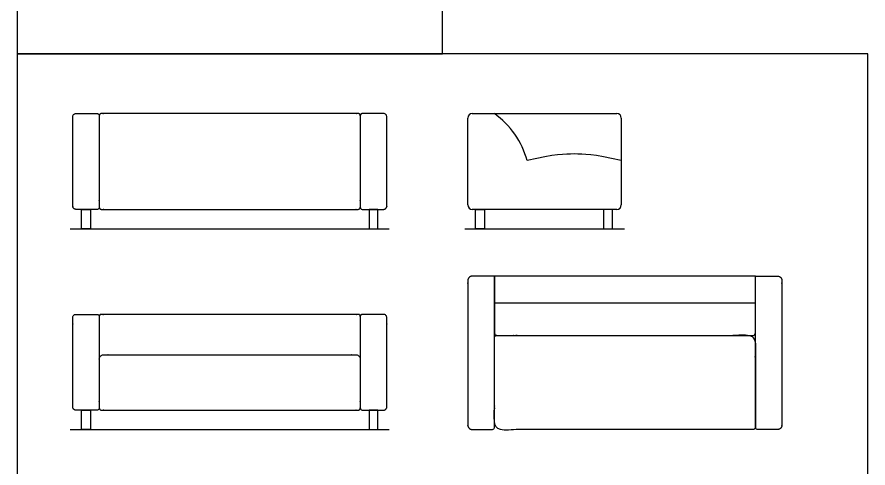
# Model space of a CAD drawing. Header units: metres. Extents: x 0 to 74.2, y -1.2 to 25.5.
# Drawn here: x 0 to 4.877, y 9.959 to 12.545 of the extents above; entities that cross this region are included whole.
import ezdxf

# ---------------------------------------------------------------- set-up
doc = ezdxf.new("R2010")
doc.units = ezdxf.units.M
doc.header["$MEASUREMENT"] = 0
for name, color, linetype, true_color in [('AG-DIAGRAM', 7, 'Continuous', 0xfecc66), ('AG-FURNITURE', 7, 'Continuous', 0x66ccff), ('X-VPRT', 6, 'Continuous', 0xff00ff)]:
    doc.layers.add(name, color=color, linetype=linetype, true_color=true_color)

msp = doc.modelspace()

# ---------------------------------------------------------------- linework, layer by layer
at = {"layer": 'AG-DIAGRAM'}
for points in [[(0.3048, 11.3313), (2.1336, 11.3313)], [(2.5662, 11.3313), (3.4806, 11.3313)], [(0.3048, 10.1799), (2.1336, 10.1799)]]:
    msp.add_lwpolyline(points, dxfattribs=at)
msp.add_open_spline([(3.4631, 11.7218), (3.3026, 11.7599), (3.194, 11.7599), (3.0824, 11.7599), (2.9233, 11.7218), (2.9078, 11.7756), (2.8609, 11.8794), (2.7805, 11.9595), (2.736, 11.9917)], degree=3, knots=[-1.402778, -1.402778, -1.402778, -1.402778, -0.701389, 0, 0, 0, 0.744419, 1.496007, 1.496007, 1.496007, 1.496007], dxfattribs=at)
at = {"layer": 'AG-FURNITURE'}
msp.add_line((4.2314, 11.0594), (2.736, 11.0594), dxfattribs=at)
for points in [[(0.3699, 11.4424), (0.4207, 11.4424), (0.4207, 11.3313), (0.3699, 11.3313)], [(2.0685, 11.4424), (2.0177, 11.4424), (2.0177, 11.3313), (2.0685, 11.3313)], [(2.6281, 11.4424), (2.6789, 11.4424), (2.6789, 11.3313), (2.6281, 11.3313)], [(3.4123, 11.4424), (3.3615, 11.4424), (3.3615, 11.3313), (3.4123, 11.3313)], [(2.736, 11.0594), (2.736, 10.907), (4.2314, 10.907), (4.2314, 11.0594)], [(0.3699, 10.2911), (0.4207, 10.2911), (0.4207, 10.1799), (0.3699, 10.1799)], [(2.0685, 10.2911), (2.0177, 10.2911), (2.0177, 10.1799), (2.0685, 10.1799)]]:
    msp.add_lwpolyline(points, close=True, dxfattribs=at)
for centre, start, end in [((2.609, 11.9663), 90, 180), ((3.4377, 11.9663), 0, 90), ((2.609, 11.4678), 180, 270), ((3.4377, 11.4678), 270, 0)]:
    msp.add_arc(centre, 0.0254, start, end, dxfattribs=at)
for points, weights, knots in [([(0.4715, 11.979), (0.4715, 11.9917), (0.4588, 11.9917), (0.3921, 11.9917), (0.3381, 11.9917), (0.3191, 11.9917), (0.3191, 11.9726), (0.3191, 11.7171), (0.3191, 11.4615), (0.3191, 11.4424), (0.3381, 11.4424), (0.3921, 11.4424), (0.4588, 11.4424), (0.4715, 11.4424), (0.4715, 11.4551), (0.4715, 11.7171), (0.4715, 11.979)], [1, 0.707106781187, 1, 1, 1, 0.707106781187, 1, 1, 1, 0.707106781187, 1, 1, 1, 0.707106781186, 1, 1, 1], [0, 0, 0, 0.06545, 0.06545, 0.419617, 0.419617, 0.517791, 0.517791, 2.534169, 2.534169, 2.632344, 2.632344, 2.98651, 2.98651, 3.05196, 3.05196, 5.118434, 5.118434, 5.118434]), ([(1.9669, 11.979), (1.9669, 11.9917), (1.9796, 11.9917), (2.0463, 11.9917), (2.1003, 11.9917), (2.1193, 11.9917), (2.1193, 11.9726), (2.1193, 11.7171), (2.1193, 11.4615), (2.1193, 11.4424), (2.1003, 11.4424), (2.0463, 11.4424), (1.9796, 11.4424), (1.9669, 11.4424), (1.9669, 11.4551), (1.9669, 11.7171), (1.9669, 11.979)], [1, 0.707106781187, 1, 1, 1, 0.707106781187, 1, 1, 1, 0.707106781187, 1, 1, 1, 0.707106781186, 1, 1, 1], [0, 0, 0, 0.06545, 0.06545, 0.419617, 0.419617, 0.517791, 0.517791, 2.534169, 2.534169, 2.632344, 2.632344, 2.98651, 2.98651, 3.05196, 3.05196, 5.118434, 5.118434, 5.118434]), ([(2.736, 11.0594), (2.736, 10.626), (2.736, 10.1926), (2.736, 10.1799), (2.7233, 10.1799), (2.6598, 10.1799), (2.609, 10.1799), (2.5836, 10.1799), (2.5836, 10.2053), (2.5836, 10.6197), (2.5836, 11.034), (2.5836, 11.0594), (2.609, 11.0594), (2.6662, 11.0594), (2.736, 11.0594)], [1, 1, 1, 0.707106781187, 1, 1, 1, 0.707106781187, 1, 1, 1, 0.707106781187, 1, 1, 1], [9.959716, 9.959716, 9.959716, 12.803466, 12.803466, 12.868916, 12.868916, 13.202249, 13.202249, 13.333149, 13.333149, 16.051899, 16.051899, 16.182799, 16.182799, 16.557799, 16.557799, 16.557799]), ([(2.736, 11.0594), (2.736, 10.8959), (2.736, 10.7324), (2.736, 10.7197), (2.7487, 10.7197), (3.4837, 10.7197), (4.2187, 10.7197), (4.2314, 10.7197), (4.2314, 10.7324), (4.2314, 10.8959), (4.2314, 11.0594)], [1, 1, 1, 0.707106781187, 1, 1, 1, 0.707106781186, 1, 1, 1], [0, 0, 0, 0.441199, 0.441199, 0.506649, 0.506649, 4.673239, 4.673239, 4.738689, 4.738689, 5.179888, 5.179888, 5.179888]), ([(4.2314, 11.0594), (4.2314, 10.626), (4.2314, 10.1926), (4.2314, 10.1799), (4.2441, 10.1799), (4.3076, 10.1799), (4.3584, 10.1799), (4.3838, 10.1799), (4.3838, 10.2053), (4.3838, 10.6197), (4.3838, 11.034), (4.3838, 11.0594), (4.3584, 11.0594), (4.3013, 11.0594), (4.2314, 11.0594)], [1, 1, 1, 0.707106781187, 1, 1, 1, 0.707106781187, 1, 1, 1, 0.707106781187, 1, 1, 1], [9.959716, 9.959716, 9.959716, 12.803466, 12.803466, 12.868916, 12.868916, 13.202249, 13.202249, 13.333149, 13.333149, 16.051899, 16.051899, 16.182799, 16.182799, 16.557799, 16.557799, 16.557799]), ([(0.4715, 10.8276), (0.4715, 10.8403), (0.4588, 10.8403), (0.3921, 10.8403), (0.3381, 10.8403), (0.3191, 10.8403), (0.3191, 10.8213), (0.3191, 10.5657), (0.3191, 10.3101), (0.3191, 10.2911), (0.3381, 10.2911), (0.3921, 10.2911), (0.4588, 10.2911), (0.4715, 10.2911), (0.4715, 10.3038), (0.4715, 10.5657), (0.4715, 10.8276)], [1, 0.707106781187, 1, 1, 1, 0.707106781187, 1, 1, 1, 0.707106781187, 1, 1, 1, 0.707106781186, 1, 1, 1], [0, 0, 0, 0.06545, 0.06545, 0.419617, 0.419617, 0.517791, 0.517791, 2.534169, 2.534169, 2.632344, 2.632344, 2.98651, 2.98651, 3.05196, 3.05196, 5.118434, 5.118434, 5.118434]), ([(1.9669, 10.8276), (1.9669, 10.8403), (1.9796, 10.8403), (2.0463, 10.8403), (2.1003, 10.8403), (2.1193, 10.8403), (2.1193, 10.8213), (2.1193, 10.5657), (2.1193, 10.3101), (2.1193, 10.2911), (2.1003, 10.2911), (2.0463, 10.2911), (1.9796, 10.2911), (1.9669, 10.2911), (1.9669, 10.3038), (1.9669, 10.5657), (1.9669, 10.8276)], [1, 0.707106781187, 1, 1, 1, 0.707106781187, 1, 1, 1, 0.707106781187, 1, 1, 1, 0.707106781186, 1, 1, 1], [0, 0, 0, 0.06545, 0.06545, 0.419617, 0.419617, 0.517791, 0.517791, 2.534169, 2.534169, 2.632344, 2.632344, 2.98651, 2.98651, 3.05196, 3.05196, 5.118434, 5.118434, 5.118434]), ([(4.2187, 10.1799), (4.2314, 10.1799), (4.2314, 10.1926), (4.2314, 10.4498), (4.2314, 10.707), (4.2314, 10.7197), (4.2187, 10.7197), (3.4837, 10.7197), (2.7487, 10.7197), (2.736, 10.7197), (2.736, 10.707), (2.736, 10.4498), (2.736, 10.1926), (2.736, 10.1799), (2.7487, 10.1799), (3.4837, 10.1799), (4.2187, 10.1799)], [1, 0.707106781187, 1, 1, 1, 0.707106781186, 1, 1, 1, 0.707106781187, 1, 1, 1, 0.707106781187, 1, 1, 1], [0, 0, 0, 0.06545, 0.06545, 1.75295, 1.75295, 1.8184, 1.8184, 5.071419, 5.071419, 5.136869, 5.136869, 6.824369, 6.824369, 6.889819, 6.889819, 10.142838, 10.142838, 10.142838]), ([(0.4715, 10.5832), (0.4715, 10.6086), (0.4969, 10.6086), (0.8517, 10.6086), (1.2192, 10.6086), (1.5867, 10.6086), (1.9415, 10.6086), (1.9669, 10.6086), (1.9669, 10.5832)], [1, 0.707106781187, 1, 1, 1, 1, 1, 0.707106781187, 1], [-5.495483, -5.495483, -5.495483, -5.364583, -5.364583, -0.458333, -0.458333, 4.447917, 4.447917, 4.578816, 4.578816, 4.578816])]:
    msp.add_rational_spline(points, weights, degree=2, knots=knots, dxfattribs=at)
for points, knots in [([(1.9669, 11.979), (1.9669, 11.9917), (1.9542, 11.9917), (1.5931, 11.9917), (1.2192, 11.9917), (0.8453, 11.9917), (0.4842, 11.9917), (0.4715, 11.9917), (0.4715, 11.979)], [0, 0, 0, 0.083333, 0.083333, 5.03125, 5.03125, 9.979167, 9.979167, 10.0625, 10.0625, 10.0625]), ([(0.4715, 11.4551), (0.4715, 11.4424), (0.4842, 11.4424), (0.8453, 11.4424), (1.2192, 11.4424), (1.5931, 11.4424), (1.9542, 11.4424), (1.9669, 11.4424), (1.9669, 11.4551)], [-5.838374, -5.838374, -5.838374, -5.75504, -5.75504, 0, 0, 5.75504, 5.75504, 5.838374, 5.838374, 5.838374]), ([(1.9669, 10.8276), (1.9669, 10.8403), (1.9542, 10.8403), (1.5931, 10.8403), (1.2192, 10.8403), (0.8453, 10.8403), (0.4842, 10.8403), (0.4715, 10.8403), (0.4715, 10.8276)], [0, 0, 0, 0.083333, 0.083333, 5.03125, 5.03125, 9.979167, 9.979167, 10.0625, 10.0625, 10.0625]), ([(0.4715, 10.3038), (0.4715, 10.2911), (0.4842, 10.2911), (0.8453, 10.2911), (1.2192, 10.2911), (1.5931, 10.2911), (1.9542, 10.2911), (1.9669, 10.2911), (1.9669, 10.3038)], [-5.838374, -5.838374, -5.838374, -5.75504, -5.75504, 0, 0, 5.75504, 5.75504, 5.838374, 5.838374, 5.838374])]:
    msp.add_open_spline(points, degree=2, knots=knots, dxfattribs=at)
for points in [[(2.5836, 11.4678), (2.5836, 11.7171), (2.5836, 11.9663)], [(2.609, 11.9917), (3.0234, 11.9917), (3.4377, 11.9917)], [(3.4631, 11.9663), (3.4631, 11.7171), (3.4631, 11.4678)], [(3.4377, 11.4424), (3.0234, 11.4424), (2.609, 11.4424)]]:
    msp.add_open_spline(points, degree=2, dxfattribs=at)
at = {"layer": 'X-VPRT'}
for points in [[(0, 13.9907), (0, 12.3336), (2.4384, 12.3336), (2.4384, 13.9907)], [(0, 12.3336), (0, 9.8952), (4.8768, 9.8952), (4.8768, 12.3336)]]:
    msp.add_lwpolyline(points, close=True, dxfattribs=at)

doc.saveas('drawing.dxf')
